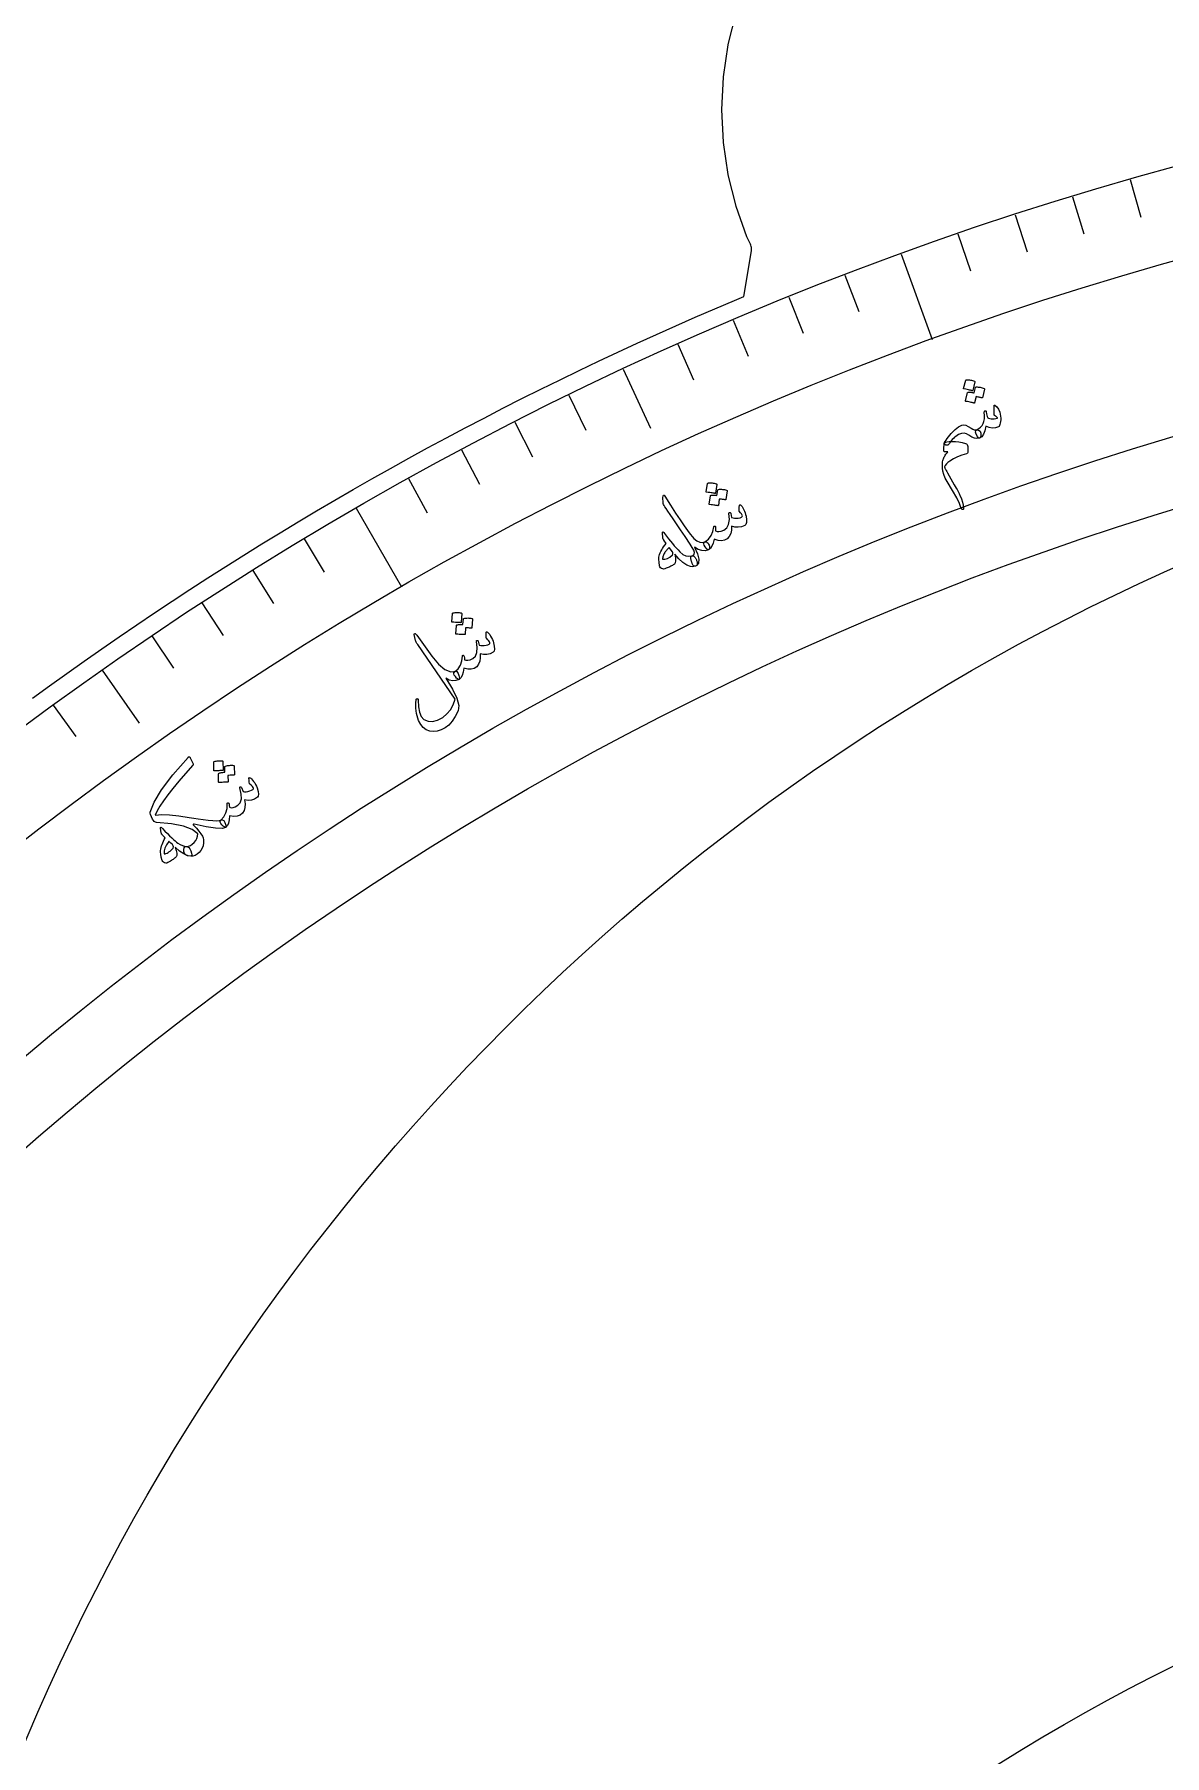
# Model space of a CAD drawing. Header units: millimetres. Extents: x -91 to 91, y -91 to 118.
# Drawn here: x -53.71 to -24.05, y 45.69 to 90.84 of the extents above; entities that cross this region are included whole.
import ezdxf

# ---------------------------------------------------------------- set-up
doc = ezdxf.new("R2010")
doc.units = ezdxf.units.MM
for name, color, linetype in [('CUT_OUTER', 1, 'Continuous'), ('ENGRAVE', 7, 'Continuous'), ('ENGRAVE_FINE', 8, 'Continuous'), ('TEXT', 5, 'Continuous')]:
    doc.layers.add(name, color=color, linetype=linetype)

msp = doc.modelspace()

# ---------------------------------------------------------------- linework, layer by layer
at = {"layer": 'CUT_OUTER'}
msp.add_lwpolyline([(-53.7591, 73.4231), (-53.3076, 73.7516), (-52.8541, 74.0773), (-52.3985, 74.4002), (-51.941, 74.7203), (-51.4816, 75.0376), (-51.0202, 75.3521), (-50.5569, 75.6637), (-50.0917, 75.9725), (-49.6246, 76.2784), (-49.1556, 76.5815), (-48.6848, 76.8817), (-48.2121, 77.179), (-47.7377, 77.4733), (-47.2614, 77.7648), (-46.7833, 78.0533), (-46.3035, 78.3389), (-45.822, 78.6215), (-45.3387, 78.9012), (-44.8537, 79.1779), (-44.3671, 79.4516), (-43.8787, 79.7224), (-43.3887, 79.9901), (-42.8971, 80.2548), (-42.4039, 80.5165), (-41.909, 80.7752), (-41.4126, 81.0308), (-40.9146, 81.2834), (-40.4151, 81.5329), (-39.9141, 81.7794), (-39.4115, 82.0227), (-38.9075, 82.263), (-38.402, 82.5002), (-37.8951, 82.7343), (-37.3867, 82.9652), (-36.877, 83.1931), (-36.3658, 83.4178), (-35.8533, 83.6394), (-35.3394, 83.8578), (-35.0937, 83.9604), (-34.8944, 85.1564), (-34.8909, 85.1865), (-34.8905, 85.2168), (-34.8932, 85.2471), (-34.8989, 85.2769), (-34.9076, 85.3059), (-34.9191, 85.334), (-35.0039, 85.5131), (-35.0095, 85.5267), (-35.2933, 86.32), (-35.2976, 86.3341), (-35.5024, 87.1514), (-35.5052, 87.1659), (-35.6289, 87.9993), (-35.6303, 88.014), (-35.6716, 88.8555), (-35.6716, 88.8702), (-35.6303, 89.7118), (-35.6289, 89.7264), (-35.5052, 90.5599), (-35.5024, 90.5743), (-35.2976, 91.3917)], dxfattribs=at)
at = {"layer": 'ENGRAVE'}
for points in [[(-30.9651, 85.0759), (-30.1503, 82.8372)], [(-38.2621, 82.0534), (-37.543, 80.5111)], [(-45.268, 78.4064), (-44.0768, 76.3432)], [(-51.9293, 74.1627), (-50.9532, 72.7687)]]:
    msp.add_lwpolyline(points, dxfattribs=at)
for centre, radius in [((0, 0), 90.5359), ((0, 0), 88.1535), ((0, 0), 83.7291), ((0, 0), 81.9), ((0, 23.4034), 58.4966), ((0, 0), 53.6109)]:
    msp.add_circle(centre, radius, dxfattribs=at)
at = {"layer": 'ENGRAVE_FINE'}
for points in [[(-24.9551, 87.0287), (-24.6736, 86.0472)], [(-26.4701, 86.5799), (-26.1716, 85.6035)], [(-27.9771, 86.1048), (-27.6616, 85.1337)], [(-29.4756, 85.6034), (-29.1432, 84.638)], [(-32.4452, 84.5225), (-32.0793, 83.5693)], [(-33.9153, 83.9434), (-33.5329, 82.9968)], [(-35.3752, 83.3387), (-34.9763, 82.3989)], [(-36.8243, 82.7087), (-36.409, 81.7759)], [(-39.6883, 81.3731), (-39.2407, 80.4554)], [(-41.1024, 80.6681), (-40.6389, 79.7583)], [(-42.504, 79.9385), (-42.0247, 79.0369)], [(-43.8927, 79.1845), (-43.3977, 78.2915)], [(-46.6294, 77.6044), (-46.1036, 76.7292)], [(-47.9767, 76.7788), (-47.4357, 75.9129)], [(-49.3094, 75.9298), (-48.7533, 75.0735)], [(-50.627, 75.0577), (-50.0561, 74.2112)], [(-53.2157, 73.2451), (-52.6155, 72.4191)]]:
    msp.add_lwpolyline(points, dxfattribs=at)
at = {"layer": 'TEXT'}
for points in [[(-29.2686, 81.7672), (-29.2666, 81.7713), (-29.263, 81.7746), (-29.2578, 81.7771), (-29.2509, 81.7789), (-29.2238, 81.7786), (-29.1972, 81.7772), (-29.1711, 81.7745), (-29.1453, 81.7707), (-29.1198, 81.7656), (-29.0944, 81.7591), (-29.069, 81.7513), (-29.0436, 81.7421), (-29.0367, 81.7379), (-29.0323, 81.7332), (-29.0304, 81.728), (-29.0311, 81.7222), (-29.0824, 81.4986), (-29.0855, 81.4938), (-29.0908, 81.4915), (-29.0984, 81.4919), (-29.1083, 81.4947), (-29.1168, 81.4971), (-29.1301, 81.5005), (-29.1482, 81.5048), (-29.1711, 81.5101), (-29.1991, 81.5163), (-29.2324, 81.5233), (-29.2712, 81.531), (-29.3154, 81.5395), (-29.3215, 81.5413), (-29.3253, 81.5441), (-29.3265, 81.5477), (-29.3254, 81.5521)], [(-29.0124, 81.5776), (-29.0104, 81.5816), (-29.0068, 81.5849), (-29.0016, 81.5875), (-28.9947, 81.5892), (-28.9678, 81.5889), (-28.9412, 81.5873), (-28.9151, 81.5846), (-28.8895, 81.5807), (-28.8641, 81.5755), (-28.8387, 81.5689), (-28.8134, 81.561), (-28.7881, 81.5518), (-28.7825, 81.5481), (-28.779, 81.5435), (-28.7775, 81.5378), (-28.778, 81.531), (-28.8295, 81.3076), (-28.8318, 81.3041), (-28.8365, 81.3025), (-28.8435, 81.3027), (-28.8529, 81.3047), (-28.8591, 81.3062), (-28.8688, 81.3085), (-28.8821, 81.3116), (-28.8988, 81.3154), (-28.919, 81.3199), (-28.9426, 81.3248), (-28.9696, 81.3303), (-29, 81.3361), (-29.0364, 81.1718), (-29.0395, 81.167), (-29.0448, 81.1647), (-29.0524, 81.1651), (-29.0622, 81.168), (-29.0707, 81.1703), (-29.084, 81.1737), (-29.102, 81.178), (-29.1248, 81.1834), (-29.1527, 81.1896), (-29.186, 81.1966), (-29.2247, 81.2043), (-29.2687, 81.2128), (-29.2738, 81.215), (-29.2767, 81.218), (-29.2776, 81.2218), (-29.2763, 81.2263), (-29.2201, 81.4412), (-29.2181, 81.4453), (-29.2145, 81.4486), (-29.2093, 81.4512), (-29.2024, 81.453), (-29.1834, 81.4528), (-29.1643, 81.4521), (-29.1452, 81.4509), (-29.1261, 81.4492), (-29.1071, 81.4468), (-29.0883, 81.4435), (-29.0697, 81.4392), (-29.0512, 81.4341)], [(-28.5254, 81.0911), (-28.5247, 81.1022), (-28.5214, 81.1087), (-28.5155, 81.1108), (-28.5071, 81.1084), (-28.4539, 81.0694), (-28.4112, 81.0085), (-28.3792, 80.9257), (-28.3576, 80.821), (-28.3534, 80.7741), (-28.3529, 80.7289), (-28.3559, 80.6855), (-28.3627, 80.6439), (-28.3725, 80.6058), (-28.3833, 80.5766), (-28.3952, 80.556), (-28.4082, 80.5442), (-28.4893, 80.5179), (-28.5728, 80.5116), (-28.6587, 80.5253), (-28.7471, 80.559), (-28.7705, 80.4406), (-28.8055, 80.3495), (-28.8522, 80.2856), (-28.9106, 80.2489), (-28.9208, 80.2488), (-28.9324, 80.2552), (-28.9453, 80.2683), (-28.9597, 80.288), (-28.9945, 80.3541), (-29.0108, 80.4055), (-29.0087, 80.4423), (-28.9882, 80.4644), (-28.929, 80.498), (-28.8799, 80.5364), (-28.841, 80.5796), (-28.8121, 80.6276), (-28.7924, 80.6845), (-28.781, 80.7542), (-28.7779, 80.8369), (-28.783, 80.9325), (-28.7822, 80.9445), (-28.7784, 80.9537), (-28.7716, 80.9604), (-28.7618, 80.9643), (-28.7508, 80.9651), (-28.7424, 80.9611), (-28.7368, 80.9525), (-28.734, 80.9391), (-28.7269, 80.8875), (-28.7193, 80.8464), (-28.711, 80.8161), (-28.7022, 80.7965), (-28.6897, 80.7842), (-28.6698, 80.7736), (-28.6423, 80.7646), (-28.6073, 80.7572), (-28.5669, 80.7535), (-28.5255, 80.7545), (-28.483, 80.7602), (-28.4395, 80.7706), (-28.4394, 80.7706), (-28.4389, 80.7708), (-28.4382, 80.7711), (-28.4371, 80.7714), (-28.4363, 80.7743), (-28.4377, 80.7787), (-28.4413, 80.7846), (-28.4472, 80.7922), (-28.4566, 80.8017), (-28.4708, 80.8135), (-28.49, 80.8277), (-28.514, 80.8442), (-28.5183, 80.8472), (-28.5214, 80.8517), (-28.5233, 80.8576), (-28.524, 80.8649)], [(-29.3743, 80.5898), (-29.3273, 80.5962), (-29.2703, 80.585), (-29.2031, 80.556), (-29.1259, 80.5094), (-29.0859, 80.4855), (-29.0508, 80.4696), (-29.0206, 80.4617), (-28.9954, 80.4618), (-28.9347, 80.4603), (-28.8949, 80.4317), (-28.876, 80.3759), (-28.8781, 80.2931), (-28.882, 80.2774), (-28.89, 80.2644), (-28.9019, 80.2541), (-28.9177, 80.2463), (-28.9791, 80.235), (-29.0441, 80.244), (-29.1128, 80.2732), (-29.1852, 80.3228), (-29.2485, 80.3619), (-29.3152, 80.3777), (-29.3853, 80.3702), (-29.4587, 80.3394), (-29.495, 80.318), (-29.5297, 80.2944), (-29.5627, 80.2687), (-29.5942, 80.2408), (-29.6236, 80.2109), (-29.6508, 80.1792), (-29.6758, 80.1455), (-29.6986, 80.1099), (-29.7202, 80.0819), (-29.7427, 80.065), (-29.766, 80.0595), (-29.7901, 80.0651), (-29.8124, 80.0773), (-29.8271, 80.09), (-29.8342, 80.1032), (-29.8337, 80.1168), (-29.8259, 80.1356), (-29.8106, 80.162), (-29.7875, 80.196), (-29.7567, 80.2377), (-29.6497, 80.3699), (-29.5502, 80.4726), (-29.4583, 80.5459), (-29.3743, 80.5898)], [(-29.8426, 79.9233), (-29.8425, 80.0007), (-29.8396, 80.0602), (-29.8341, 80.1017), (-29.8259, 80.1251), (-29.8051, 80.1396), (-29.7656, 80.1502), (-29.7073, 80.1569), (-29.6304, 80.1596), (-29.5404, 80.1569), (-29.4509, 80.1471), (-29.3619, 80.1303), (-29.2735, 80.1064), (-29.2497, 80.0958), (-29.2326, 80.0793), (-29.2221, 80.0571), (-29.2183, 80.029), (-29.2168, 80.0001), (-29.2158, 79.9744), (-29.2153, 79.9519), (-29.2153, 79.9325), (-29.2156, 79.9167), (-29.2159, 79.9046), (-29.2162, 79.8962), (-29.2165, 79.8915), (-29.2196, 79.8692), (-29.2256, 79.8522), (-29.2346, 79.8406), (-29.2466, 79.8344), (-29.3739, 79.8003), (-29.4899, 79.7577), (-29.5947, 79.7065), (-29.6882, 79.6468), (-29.7369, 79.6089), (-29.7762, 79.5705), (-29.8061, 79.5314), (-29.8267, 79.4917), (-29.8254, 79.4859), (-29.8216, 79.4763), (-29.8155, 79.4631), (-29.8069, 79.4461), (-29.796, 79.4255), (-29.7827, 79.4012), (-29.767, 79.3732), (-29.7489, 79.3415), (-29.5704, 79.0224), (-29.5449, 78.9781), (-29.5213, 78.9366), (-29.4995, 78.8979), (-29.4797, 78.8621), (-29.462, 78.8292), (-29.4466, 78.7994), (-29.4335, 78.7726), (-29.4228, 78.7489), (-29.3838, 78.6556), (-29.3547, 78.5685), (-29.3356, 78.4875), (-29.3263, 78.4127), (-29.3281, 78.3979), (-29.3325, 78.3866), (-29.3395, 78.3787), (-29.3491, 78.3743), (-29.3637, 78.3744), (-29.3765, 78.3837), (-29.3874, 78.4022), (-29.3965, 78.4299), (-29.4352, 78.5314), (-29.5081, 78.6782), (-29.6155, 78.8701), (-29.7574, 79.1072), (-29.8076, 79.2019), (-29.845, 79.2918), (-29.8695, 79.3771), (-29.8812, 79.4577), (-29.8829, 79.4953), (-29.8833, 79.5313), (-29.8824, 79.5655), (-29.8801, 79.5981), (-29.8765, 79.6288), (-29.8714, 79.6574), (-29.8648, 79.6841), (-29.8569, 79.7087), (-29.8463, 79.7325), (-29.8344, 79.7559), (-29.8211, 79.7787), (-29.8064, 79.801), (-29.7906, 79.8228), (-29.7737, 79.8444), (-29.7559, 79.8656), (-29.7371, 79.8866), (-29.7391, 79.8872), (-29.7416, 79.8876), (-29.7447, 79.8878), (-29.7484, 79.8878), (-29.7527, 79.8876), (-29.7576, 79.8871), (-29.7631, 79.8864), (-29.7691, 79.8855), (-29.7748, 79.886), (-29.7806, 79.8863), (-29.7864, 79.8864), (-29.7924, 79.8863), (-29.7985, 79.8862), (-29.8048, 79.8861), (-29.8113, 79.8862), (-29.818, 79.8863), (-29.8289, 79.8892), (-29.8366, 79.8963), (-29.8412, 79.9077), (-29.8426, 79.9233)], [(-36.0418, 79.0579), (-36.0402, 79.0621), (-36.0368, 79.0657), (-36.0318, 79.0687), (-36.0251, 79.0711), (-35.9981, 79.073), (-35.9715, 79.0738), (-35.9452, 79.0734), (-35.9192, 79.0717), (-35.8934, 79.0688), (-35.8675, 79.0644), (-35.8415, 79.0588), (-35.8154, 79.0517), (-35.8081, 79.0482), (-35.8034, 79.0439), (-35.8011, 79.0388), (-35.8012, 79.033), (-35.8337, 78.8058), (-35.8364, 78.8008), (-35.8415, 78.7981), (-35.8491, 78.7978), (-35.8592, 78.7998), (-35.8679, 78.8015), (-35.8814, 78.8037), (-35.8998, 78.8065), (-35.9231, 78.8099), (-35.9515, 78.8137), (-35.9853, 78.8179), (-36.0246, 78.8223), (-36.0694, 78.827), (-36.0757, 78.8283), (-36.0796, 78.8307), (-36.0812, 78.8342), (-36.0804, 78.8388)], [(-36.4757, 77.0462), (-36.4831, 77.0916), (-36.4826, 77.126), (-36.4741, 77.1494), (-36.4575, 77.1618), (-36.4316, 77.1717), (-36.412, 77.1826), (-36.3988, 77.1942), (-36.3919, 77.2068), (-36.3908, 77.2511), (-36.4082, 77.3096), (-36.4441, 77.3822), (-36.4986, 77.4688), (-36.6337, 77.6679), (-36.7539, 77.8451), (-36.8592, 78.0005), (-36.9495, 78.1341), (-37.025, 78.2458), (-37.0858, 78.3357), (-37.1317, 78.4037), (-37.1629, 78.4498), (-37.182, 78.481), (-37.1962, 78.508), (-37.2055, 78.5305), (-37.2098, 78.5487), (-37.2151, 78.6926), (-37.2082, 78.7294), (-37.1983, 78.7477), (-37.1852, 78.7473), (-37.1691, 78.7284), (-37.0172, 78.4915), (-36.8813, 78.2827), (-36.7614, 78.1021), (-36.6573, 77.9497), (-36.5694, 77.8252), (-36.4977, 77.7284), (-36.4422, 77.6593), (-36.4029, 77.6179), (-36.3224, 77.5572), (-36.2478, 77.5219), (-36.1792, 77.5118), (-36.1164, 77.527), (-36.0965, 77.5316), (-36.0758, 77.527), (-36.0544, 77.5133), (-36.0322, 77.4904), (-36.0158, 77.4674), (-36.0037, 77.4426), (-35.9961, 77.4162), (-35.993, 77.388), (-35.9944, 77.3628), (-35.9993, 77.3429), (-36.0077, 77.3285), (-36.0197, 77.3194), (-36.1061, 77.2942), (-36.1954, 77.2977), (-36.2878, 77.3299), (-36.3833, 77.3909), (-36.3076, 77.2152), (-36.2735, 77.0755), (-36.281, 76.9718), (-36.3301, 76.9039), (-36.3463, 76.8938), (-36.3615, 76.8877), (-36.3758, 76.8855), (-36.3892, 76.8872), (-36.4043, 76.8936), (-36.418, 76.9053), (-36.4303, 76.9221), (-36.4413, 76.9442), (-36.4461, 76.9573), (-36.4509, 76.9703), (-36.4556, 76.9831), (-36.4602, 76.9958), (-36.4646, 77.0084), (-36.4686, 77.021), (-36.4723, 77.0336), (-36.4757, 77.0462)], [(-35.7705, 78.8904), (-35.7689, 78.8947), (-35.7656, 78.8983), (-35.7606, 78.9012), (-35.7539, 78.9036), (-35.727, 78.9054), (-35.7004, 78.9061), (-35.6742, 78.9056), (-35.6483, 78.9039), (-35.6225, 78.9008), (-35.5967, 78.8964), (-35.5707, 78.8907), (-35.5447, 78.8836), (-35.5389, 78.8804), (-35.535, 78.8761), (-35.533, 78.8705), (-35.533, 78.8637), (-35.5656, 78.6368), (-35.5676, 78.6331), (-35.5721, 78.6311), (-35.5791, 78.6307), (-35.5886, 78.632), (-35.595, 78.6329), (-35.6049, 78.6344), (-35.6183, 78.6363), (-35.6353, 78.6388), (-35.6558, 78.6415), (-35.6797, 78.6445), (-35.7071, 78.6476), (-35.7379, 78.6509), (-35.7605, 78.484), (-35.7631, 78.479), (-35.7682, 78.4763), (-35.7758, 78.476), (-35.7859, 78.4781), (-35.7945, 78.4797), (-35.808, 78.4819), (-35.8264, 78.4848), (-35.8496, 78.4882), (-35.8779, 78.492), (-35.9117, 78.4962), (-35.9509, 78.5006), (-35.9955, 78.5054), (-36.0007, 78.5072), (-36.0039, 78.5099), (-36.0051, 78.5136), (-36.0042, 78.5182), (-35.9661, 78.7371), (-35.9645, 78.7413), (-35.9612, 78.7449), (-35.9562, 78.7479), (-35.9495, 78.7503), (-35.9305, 78.7517), (-35.9114, 78.7526), (-35.8923, 78.753), (-35.8731, 78.7529), (-35.854, 78.7521), (-35.8349, 78.7504), (-35.816, 78.7477), (-35.7972, 78.7442)], [(-35.2024, 78.4905), (-35.1989, 78.4963), (-35.1924, 78.4978), (-35.183, 78.4951), (-35.1706, 78.4881), (-35.1543, 78.4741), (-35.1368, 78.4516), (-35.1179, 78.4207), (-35.0976, 78.3813), (-35.0763, 78.3358), (-35.0588, 78.29), (-35.0449, 78.2439), (-35.0348, 78.1975), (-35.0236, 78.1035), (-35.0257, 78.0314), (-35.0411, 77.9813), (-35.0698, 77.953), (-35.1533, 77.9212), (-35.2382, 77.9085), (-35.3246, 77.9149), (-35.4124, 77.9406), (-35.4168, 77.8353), (-35.4378, 77.7452), (-35.4753, 77.6702), (-35.5294, 77.6103), (-35.5971, 77.5716), (-35.6768, 77.5566), (-35.7686, 77.5655), (-35.8725, 77.5981), (-35.8967, 77.4949), (-35.9296, 77.4139), (-35.9714, 77.355), (-36.022, 77.3183), (-36.0361, 77.3195), (-36.0556, 77.3335), (-36.0805, 77.3606), (-36.1106, 77.4005), (-36.1345, 77.4428), (-36.1439, 77.4777), (-36.1386, 77.5055), (-36.1187, 77.5259), (-36.0238, 77.5994), (-35.9525, 77.6894), (-35.9049, 77.7961), (-35.8808, 77.9194), (-35.8796, 77.9261), (-35.8773, 77.9316), (-35.8741, 77.9357), (-35.87, 77.9384), (-35.8642, 77.9404), (-35.8585, 77.9409), (-35.8528, 77.94), (-35.8472, 77.9377), (-35.8393, 77.9263), (-35.8347, 77.9028), (-35.8333, 77.8674), (-35.8351, 77.82), (-35.7959, 77.8022), (-35.7462, 77.7986), (-35.6859, 77.8093), (-35.6151, 77.8342), (-35.5385, 77.8907), (-35.4908, 77.9825), (-35.4719, 78.1097), (-35.4819, 78.2724), (-35.4825, 78.2807), (-35.4816, 78.2872), (-35.4792, 78.2919), (-35.4753, 78.2949), (-35.4685, 78.2973), (-35.4621, 78.2981), (-35.456, 78.2974), (-35.4502, 78.2951), (-35.4447, 78.2906), (-35.4403, 78.2856), (-35.4371, 78.2801), (-35.4351, 78.274), (-35.4142, 78.1662), (-35.3762, 78.1544), (-35.334, 78.148), (-35.2876, 78.1469), (-35.2371, 78.1513), (-35.1901, 78.1604), (-35.1568, 78.1727), (-35.1371, 78.1884), (-35.1312, 78.2073), (-35.1365, 78.2296), (-35.1518, 78.258), (-35.1772, 78.2923), (-35.2126, 78.3325), (-35.216, 78.3468), (-35.2155, 78.3779), (-35.211, 78.4258), (-35.2024, 78.4905)], [(-36.7699, 77.2643), (-36.691, 77.1995), (-36.6126, 77.1608), (-36.5348, 77.1483), (-36.4575, 77.1618), (-36.4359, 77.1646), (-36.4145, 77.1582), (-36.3933, 77.1425), (-36.3723, 77.1176), (-36.3632, 77.1034), (-36.3545, 77.0887), (-36.3462, 77.0734), (-36.3384, 77.0576), (-36.3314, 77.0412), (-36.3255, 77.0243), (-36.3207, 77.0068), (-36.3171, 76.9888), (-36.3132, 76.9583), (-36.3137, 76.9342), (-36.3185, 76.9164), (-36.3278, 76.905), (-36.3659, 76.887), (-36.4058, 76.8765), (-36.4476, 76.8737), (-36.4912, 76.8783), (-36.5885, 76.9147), (-36.6901, 76.9817), (-36.796, 77.0794), (-36.9061, 77.2078), (-36.8867, 77.1099), (-36.8817, 77.0333), (-36.8911, 76.978), (-36.9148, 76.9441), (-36.9309, 76.9324), (-36.9483, 76.9209), (-36.9669, 76.9095), (-36.9868, 76.8982), (-37.0082, 76.8868), (-37.0311, 76.8755), (-37.0555, 76.864), (-37.0815, 76.8525), (-37.1301, 76.833), (-37.1686, 76.8204), (-37.1972, 76.8147), (-37.2157, 76.8159), (-37.2513, 76.8287), (-37.2778, 76.8467), (-37.2951, 76.8697), (-37.3033, 76.8979), (-37.3138, 76.9933), (-37.319, 77.0685), (-37.319, 77.1236), (-37.3139, 77.1586), (-37.3022, 77.1964), (-37.2873, 77.2351), (-37.2692, 77.2745), (-37.248, 77.3148), (-37.2236, 77.3558), (-37.196, 77.3977), (-37.1653, 77.4403), (-37.1313, 77.4838), (-37.1891, 77.569), (-37.1955, 77.5795), (-37.2013, 77.5892), (-37.2066, 77.5982), (-37.2113, 77.6063), (-37.2151, 77.6138), (-37.2179, 77.6208), (-37.2195, 77.6273), (-37.2199, 77.6332), (-37.2255, 77.7632), (-37.223, 77.782), (-37.213, 77.7861), (-37.1957, 77.7753), (-37.1709, 77.7498), (-37.1198, 77.6772), (-37.0689, 77.6082), (-37.018, 77.5425), (-36.9673, 77.4804), (-36.9169, 77.4216), (-36.8672, 77.366), (-36.8182, 77.3135), (-36.7699, 77.2643)], [(-37.0512, 77.3754), (-37.0652, 77.3627), (-37.0795, 77.3491), (-37.0941, 77.3347), (-37.109, 77.3195), (-37.1239, 77.303), (-37.1383, 77.2849), (-37.1523, 77.2653), (-37.1659, 77.2441), (-37.1791, 77.2231), (-37.1907, 77.2018), (-37.2008, 77.1802), (-37.2093, 77.1583), (-37.216, 77.1361), (-37.221, 77.1138), (-37.224, 77.0913), (-37.2252, 77.0686), (-37.1617, 77.0701), (-37.0968, 77.0902), (-37.0307, 77.1289), (-36.9633, 77.1861), (-36.9553, 77.2003), (-36.9534, 77.2184), (-36.9575, 77.2402), (-36.9677, 77.2658)], [(-42.7355, 75.6494), (-42.7343, 75.6538), (-42.7313, 75.6576), (-42.7265, 75.6611), (-42.72, 75.664), (-42.6933, 75.6683), (-42.6668, 75.6714), (-42.6406, 75.6732), (-42.6146, 75.6738), (-42.5886, 75.6731), (-42.5624, 75.671), (-42.536, 75.6676), (-42.5094, 75.6628), (-42.5019, 75.66), (-42.4968, 75.6561), (-42.494, 75.6512), (-42.4937, 75.6454), (-42.5064, 75.4163), (-42.5086, 75.411), (-42.5135, 75.4079), (-42.5211, 75.4069), (-42.5313, 75.4081), (-42.5401, 75.409), (-42.5538, 75.41), (-42.5724, 75.4113), (-42.5958, 75.4126), (-42.6245, 75.414), (-42.6585, 75.4152), (-42.6981, 75.4162), (-42.7431, 75.417), (-42.7494, 75.4178), (-42.7536, 75.4199), (-42.7554, 75.4232), (-42.7551, 75.4278)], [(-42.4508, 75.506), (-42.4496, 75.5104), (-42.4466, 75.5142), (-42.4418, 75.5176), (-42.4354, 75.5205), (-42.4087, 75.5247), (-42.3823, 75.5277), (-42.3561, 75.5295), (-42.3302, 75.53), (-42.3042, 75.5292), (-42.2781, 75.527), (-42.2518, 75.5235), (-42.2252, 75.5187), (-42.2192, 75.5161), (-42.2149, 75.5121), (-42.2125, 75.5067), (-42.2118, 75.5), (-42.2247, 75.2711), (-42.2264, 75.2672), (-42.2307, 75.2648), (-42.2377, 75.2638), (-42.2473, 75.2642), (-42.2537, 75.2646), (-42.2636, 75.2653), (-42.2772, 75.266), (-42.2944, 75.267), (-42.315, 75.2679), (-42.3391, 75.2688), (-42.3667, 75.2696), (-42.3976, 75.2702), (-42.4057, 75.102), (-42.4079, 75.0968), (-42.4127, 75.0937), (-42.4203, 75.0927), (-42.4305, 75.0939), (-42.4393, 75.0948), (-42.4529, 75.0958), (-42.4714, 75.097), (-42.4948, 75.0984), (-42.5234, 75.0998), (-42.5574, 75.101), (-42.5968, 75.1021), (-42.6417, 75.103), (-42.647, 75.1043), (-42.6504, 75.1067), (-42.6519, 75.1103), (-42.6514, 75.115), (-42.6324, 75.3364), (-42.6312, 75.3407), (-42.6282, 75.3446), (-42.6235, 75.348), (-42.617, 75.3509), (-42.5982, 75.354), (-42.5793, 75.3566), (-42.5603, 75.3586), (-42.5411, 75.3602), (-42.522, 75.361), (-42.5029, 75.361), (-42.4838, 75.3599), (-42.4647, 75.358)], [(-43.2776, 74.5294), (-43.101, 74.3156), (-42.9347, 74.1781), (-42.7787, 74.1168), (-42.633, 74.1318), (-42.6192, 74.125), (-42.6041, 74.1044), (-42.5875, 74.0699), (-42.5696, 74.0215), (-42.557, 73.9825), (-42.5518, 73.9524), (-42.5539, 73.9314), (-42.5634, 73.9193), (-42.6446, 73.8872), (-42.7302, 73.8818), (-42.8205, 73.9031), (-42.9154, 73.951), (-42.7345, 73.6661), (-42.6199, 73.4281), (-42.5713, 73.237), (-42.5886, 73.0929), (-42.6622, 72.9441), (-42.7431, 72.8205), (-42.8314, 72.7223), (-42.9272, 72.6494), (-43.0332, 72.5942), (-43.1364, 72.5616), (-43.2367, 72.5517), (-43.3343, 72.5644), (-43.4246, 72.5997), (-43.5033, 72.6576), (-43.5703, 72.738), (-43.6256, 72.841), (-43.6481, 72.9002), (-43.6667, 72.9617), (-43.6813, 73.0256), (-43.692, 73.0919), (-43.6985, 73.1606), (-43.7008, 73.2319), (-43.6989, 73.3056), (-43.6926, 73.3819), (-43.6903, 73.3911), (-43.6865, 73.3989), (-43.6812, 73.4054), (-43.6743, 73.4106), (-43.6677, 73.4134), (-43.6609, 73.4141), (-43.654, 73.4127), (-43.6469, 73.4092), (-43.6407, 73.4034), (-43.6365, 73.3954), (-43.6342, 73.385), (-43.6339, 73.3725), (-43.6313, 73.1983), (-43.6055, 73.0568), (-43.5569, 72.9479), (-43.4854, 72.8714), (-43.379, 72.8198), (-43.2615, 72.8114), (-43.1329, 72.8461), (-42.993, 72.9238), (-42.8826, 73.0153), (-42.7918, 73.1246), (-42.7207, 73.2516), (-42.6692, 73.3964), (-43.6457, 74.8305), (-43.6689, 74.8649), (-43.6869, 74.8949), (-43.6998, 74.9205), (-43.7076, 74.9417), (-43.7422, 75.0983), (-43.7326, 75.119), (-43.7177, 75.1229), (-43.6975, 75.11), (-43.672, 75.0803)], [(-41.8503, 75.1567), (-41.8473, 75.1627), (-41.8409, 75.1648), (-41.8313, 75.1629), (-41.8183, 75.157), (-41.801, 75.1445), (-41.7815, 75.1236), (-41.76, 75.0944), (-41.7364, 75.0569), (-41.7113, 75.0134), (-41.6898, 74.9693), (-41.6721, 74.9246), (-41.658, 74.8792), (-41.6387, 74.7866), (-41.6346, 74.7146), (-41.6456, 74.6633), (-41.6717, 74.6327), (-41.7522, 74.5937), (-41.8357, 74.5737), (-41.9223, 74.5727), (-42.0119, 74.5907), (-42.0073, 74.4854), (-42.0204, 74.3938), (-42.0513, 74.3159), (-42.1, 74.2515), (-42.1641, 74.2071), (-42.2423, 74.1853), (-42.3345, 74.1862), (-42.4408, 74.2097), (-42.456, 74.1048), (-42.4818, 74.0213), (-42.5183, 73.959), (-42.5656, 73.9181), (-42.5797, 73.918), (-42.6004, 73.9303), (-42.6274, 73.9551), (-42.661, 73.9923), (-42.6884, 74.0323), (-42.7007, 74.0664), (-42.6979, 74.0944), (-42.6799, 74.1166), (-42.5916, 74.1979), (-42.5284, 74.2938), (-42.4901, 74.4042), (-42.4768, 74.5291), (-42.4761, 74.5359), (-42.4744, 74.5415), (-42.4715, 74.5459), (-42.4677, 74.549), (-42.4621, 74.5514), (-42.4564, 74.5525), (-42.4507, 74.5521), (-42.4449, 74.5502), (-42.4361, 74.5395), (-42.4294, 74.5166), (-42.425, 74.4814), (-42.4226, 74.434), (-42.3821, 74.4196), (-42.3322, 74.4204), (-42.2731, 74.4362), (-42.2047, 74.4671), (-42.1333, 74.5301), (-42.0937, 74.6257), (-42.0859, 74.7541), (-42.1099, 74.9152), (-42.1112, 74.9234), (-42.1109, 74.93), (-42.1089, 74.9349), (-42.1053, 74.9382), (-42.0987, 74.9412), (-42.0923, 74.9426), (-42.0862, 74.9424), (-42.0803, 74.9406), (-42.0744, 74.9366), (-42.0696, 74.932), (-42.0659, 74.9268), (-42.0633, 74.9209), (-42.0332, 74.8152), (-41.9943, 74.8068), (-41.9518, 74.8041), (-41.9055, 74.807), (-41.8555, 74.8157), (-41.8095, 74.8288), (-41.7774, 74.844), (-41.7591, 74.8613), (-41.7548, 74.8807), (-41.7621, 74.9025), (-41.7798, 74.9294), (-41.808, 74.9614), (-41.8467, 74.9984), (-41.8514, 75.0124), (-41.8536, 75.0434), (-41.8532, 75.0915), (-41.8503, 75.1567)], [(-49.6686, 71.8811), (-49.6624, 71.8848), (-49.6563, 71.8873), (-49.6506, 71.8883), (-49.6451, 71.8881), (-49.6372, 71.886), (-49.6298, 71.8808), (-49.6231, 71.8725), (-49.617, 71.8611), (-49.5406, 71.7004), (-49.538, 71.6923), (-49.5382, 71.6843), (-49.5411, 71.6763), (-49.5468, 71.6683), (-49.7427, 71.4497), (-49.9177, 71.2466), (-50.0719, 71.0591), (-50.2055, 70.8874), (-50.3184, 70.7318), (-50.4108, 70.5923), (-50.4827, 70.4691), (-50.5343, 70.3622), (-50.3656, 70.3749), (-50.1605, 70.3692), (-49.9191, 70.3447), (-49.6416, 70.3012), (-49.5265, 70.2825), (-49.4052, 70.2646), (-49.2776, 70.2475), (-49.1438, 70.2311), (-49.0207, 70.2187), (-48.9254, 70.2136), (-48.8578, 70.216), (-48.8179, 70.2257), (-48.7758, 70.2341), (-48.7394, 70.2151), (-48.7089, 70.1689), (-48.6841, 70.0955), (-48.68, 70.074), (-48.6791, 70.0572), (-48.6815, 70.0451), (-48.6871, 70.0377), (-48.7833, 70.0122), (-48.9536, 70.0179), (-49.1981, 70.0543), (-49.5174, 70.1209), (-49.5325, 70.1194), (-49.5411, 70.1159), (-49.5432, 70.1103), (-49.5388, 70.1027), (-49.4562, 70.015), (-49.3885, 69.9362), (-49.3357, 69.8664), (-49.2978, 69.8055), (-49.2821, 69.76), (-49.2721, 69.7154), (-49.2679, 69.6718), (-49.2694, 69.6293), (-49.2819, 69.5559), (-49.3046, 69.4897), (-49.3373, 69.4308), (-49.3802, 69.379), (-49.4352, 69.3308), (-49.4911, 69.2984), (-49.5477, 69.2818), (-49.6052, 69.2809), (-49.6758, 69.2951), (-49.7288, 69.3199), (-49.7642, 69.3554), (-49.782, 69.4016), (-49.7872, 69.46), (-49.7792, 69.5022), (-49.7579, 69.528), (-49.7234, 69.5375), (-49.6671, 69.5454), (-49.6137, 69.565), (-49.5631, 69.5961), (-49.5154, 69.6389), (-49.4744, 69.6899), (-49.4442, 69.7456), (-49.4247, 69.8062), (-49.416, 69.8716), (-49.5629, 69.983), (-49.7924, 70.0704), (-50.1049, 70.1331), (-50.5006, 70.1701), (-50.533, 70.1764), (-50.5611, 70.1916), (-50.585, 70.2158), (-50.6047, 70.2488), (-50.6371, 70.318), (-50.6591, 70.3728), (-50.6707, 70.4131), (-50.6718, 70.4389), (-50.5674, 70.6995), (-50.3671, 71.0263), (-50.0697, 71.4184), (-49.6736, 71.8746), (-49.6726, 71.8753), (-49.6719, 71.8761), (-49.6714, 71.877), (-49.6711, 71.8778), (-49.6708, 71.8787), (-49.6703, 71.8795), (-49.6696, 71.8803), (-49.6686, 71.8811)], [(-49.0013, 71.7498), (-49.0004, 71.7542), (-48.9978, 71.7583), (-48.9933, 71.7621), (-48.9871, 71.7656), (-48.9609, 71.7722), (-48.9347, 71.7775), (-48.9087, 71.7815), (-48.8829, 71.7843), (-48.8569, 71.7858), (-48.8307, 71.786), (-48.8041, 71.7848), (-48.7772, 71.7823), (-48.7694, 71.7801), (-48.764, 71.7767), (-48.7609, 71.7721), (-48.76, 71.7663), (-48.7533, 71.5369), (-48.755, 71.5315), (-48.7596, 71.528), (-48.7671, 71.5264), (-48.7774, 71.5267), (-48.7862, 71.5268), (-48.7999, 71.5267), (-48.8185, 71.5263), (-48.842, 71.5257), (-48.8707, 71.5246), (-48.9047, 71.5229), (-48.9442, 71.5206), (-48.9891, 71.5176), (-48.9955, 71.5178), (-48.9998, 71.5195), (-49.002, 71.5227), (-49.002, 71.5273)], [(-48.7055, 71.6311), (-48.7046, 71.6355), (-48.7019, 71.6396), (-48.6975, 71.6434), (-48.6913, 71.6468), (-48.6651, 71.6533), (-48.639, 71.6585), (-48.6131, 71.6625), (-48.5873, 71.6652), (-48.5614, 71.6666), (-48.5352, 71.6667), (-48.5086, 71.6654), (-48.4818, 71.6628), (-48.4755, 71.6607), (-48.4709, 71.6571), (-48.468, 71.652), (-48.4668, 71.6453), (-48.4602, 71.4161), (-48.4616, 71.4121), (-48.4657, 71.4094), (-48.4725, 71.4078), (-48.4821, 71.4074), (-48.4885, 71.4073), (-48.4985, 71.407), (-48.5121, 71.4067), (-48.5293, 71.4061), (-48.55, 71.4054), (-48.574, 71.4042), (-48.6015, 71.4026), (-48.6324, 71.4006), (-48.6262, 71.2323), (-48.6279, 71.2269), (-48.6325, 71.2234), (-48.6399, 71.2218), (-48.6502, 71.2221), (-48.659, 71.2223), (-48.6727, 71.2222), (-48.6913, 71.2218), (-48.7147, 71.2212), (-48.7433, 71.2202), (-48.7772, 71.2185), (-48.8166, 71.2162), (-48.8614, 71.2133), (-48.8669, 71.2141), (-48.8705, 71.2163), (-48.8722, 71.2197), (-48.8722, 71.2244), (-48.872, 71.4466), (-48.8712, 71.4511), (-48.8685, 71.4552), (-48.8641, 71.459), (-48.8579, 71.4624), (-48.8394, 71.4671), (-48.8208, 71.4712), (-48.802, 71.4749), (-48.7831, 71.4781), (-48.7641, 71.4806), (-48.745, 71.4821), (-48.7259, 71.4827), (-48.7068, 71.4824)], [(-48.0775, 71.3339), (-48.075, 71.3402), (-48.0688, 71.3428), (-48.0591, 71.3417), (-48.0456, 71.337), (-48.0273, 71.3259), (-48.0061, 71.3068), (-47.9822, 71.2796), (-47.9555, 71.2442), (-47.9268, 71.203), (-47.9017, 71.1608), (-47.8802, 71.1178), (-47.8623, 71.0738), (-47.8353, 70.9831), (-47.825, 70.9117), (-47.8316, 70.8597), (-47.8551, 70.827), (-47.9319, 70.7813), (-48.0134, 70.7543), (-48.0996, 70.746), (-48.1905, 70.7563), (-48.1769, 70.6518), (-48.1822, 70.5594), (-48.2064, 70.4791), (-48.2494, 70.4109), (-48.3096, 70.3611), (-48.3856, 70.3328), (-48.4775, 70.3259), (-48.5855, 70.3403), (-48.5917, 70.2345), (-48.6103, 70.149), (-48.6414, 70.0839), (-48.685, 70.0391), (-48.6992, 70.0378), (-48.7208, 70.0484), (-48.7498, 70.0708), (-48.7864, 70.105), (-48.8171, 70.1425), (-48.8323, 70.1754), (-48.8318, 70.2036), (-48.8158, 70.2272), (-48.7347, 70.3158), (-48.6799, 70.4166), (-48.6511, 70.5298), (-48.6485, 70.6555), (-48.6484, 70.6623), (-48.6471, 70.668), (-48.6446, 70.6726), (-48.641, 70.6761), (-48.6357, 70.679), (-48.6301, 70.6805), (-48.6244, 70.6805), (-48.6185, 70.6792), (-48.6088, 70.6693), (-48.6002, 70.647), (-48.5927, 70.6124), (-48.5864, 70.5653), (-48.5448, 70.5544), (-48.4952, 70.5594), (-48.4376, 70.5802), (-48.3721, 70.6168), (-48.3062, 70.6856), (-48.2749, 70.7842), (-48.278, 70.9128), (-48.3156, 71.0713), (-48.3176, 71.0794), (-48.3178, 71.086), (-48.3163, 71.0911), (-48.313, 71.0947), (-48.3067, 71.0982), (-48.3005, 71.1001), (-48.2943, 71.1004), (-48.2883, 71.0991), (-48.282, 71.0957), (-48.2769, 71.0915), (-48.2728, 71.0866), (-48.2697, 71.081), (-48.2308, 70.9782), (-48.1913, 70.9731), (-48.1486, 70.974), (-48.1028, 70.9809), (-48.0537, 70.9937), (-48.009, 71.0107), (-47.9783, 71.0286), (-47.9616, 71.0474), (-47.9589, 71.067), (-47.968, 71.0881), (-47.9879, 71.1134), (-48.0188, 71.1429), (-48.0605, 71.1765), (-48.0663, 71.1901), (-48.0711, 71.2208), (-48.0749, 71.2687), (-48.0775, 71.3339)], [(-49.7198, 69.5369), (-49.6867, 69.5295), (-49.6563, 69.508), (-49.6287, 69.4723), (-49.6039, 69.4226), (-49.583, 69.3619), (-49.5759, 69.3183), (-49.5826, 69.2918), (-49.6031, 69.2824), (-49.6892, 69.2953), (-49.7866, 69.3395), (-49.8953, 69.4152), (-50.0155, 69.5222), (-49.9841, 69.431), (-49.9687, 69.3583), (-49.9691, 69.3039), (-49.9854, 69.2677), (-49.9984, 69.2542), (-50.0132, 69.2407), (-50.0296, 69.227), (-50.0477, 69.2133), (-50.0673, 69.1994), (-50.0879, 69.185), (-50.1096, 69.1703), (-50.1324, 69.1552), (-50.1741, 69.1306), (-50.2085, 69.1133), (-50.2356, 69.1032), (-50.2555, 69.1004), (-50.2916, 69.1085), (-50.3198, 69.122), (-50.3402, 69.1408), (-50.3527, 69.165), (-50.3763, 69.2584), (-50.3918, 69.3332), (-50.3993, 69.3895), (-50.3988, 69.4273), (-50.3912, 69.4681), (-50.3814, 69.509), (-50.3694, 69.5499), (-50.3553, 69.5908), (-50.3388, 69.632), (-50.3197, 69.6738), (-50.2982, 69.7163), (-50.2741, 69.7593), (-50.3425, 69.8324), (-50.3565, 69.8475), (-50.3672, 69.8624), (-50.3746, 69.8769), (-50.3785, 69.8911), (-50.4019, 70.0154), (-50.401, 70.0335), (-50.392, 70.039), (-50.3748, 70.032), (-50.3493, 70.0125), (-50.28, 69.9419), (-50.2161, 69.8775), (-50.1573, 69.8193), (-50.1039, 69.7673), (-50.0556, 69.7218), (-50.0122, 69.6832), (-49.9737, 69.6514), (-49.9401, 69.6264), (-49.8797, 69.5885), (-49.8229, 69.5609), (-49.7696, 69.5437), (-49.7198, 69.5369)], [(-50.1755, 69.6704), (-50.2379, 69.5803), (-50.2798, 69.4962), (-50.3012, 69.4182), (-50.3023, 69.3463), (-50.2793, 69.3473), (-50.2534, 69.3535), (-50.2246, 69.3649), (-50.1929, 69.3816), (-50.1759, 69.3928), (-50.1592, 69.4048), (-50.1428, 69.4175), (-50.1267, 69.431), (-50.1112, 69.4454), (-50.0964, 69.4611), (-50.0823, 69.4781), (-50.0688, 69.4963), (-50.0582, 69.5239), (-50.0639, 69.5547), (-50.086, 69.5886), (-50.1244, 69.6256), (-50.1439, 69.6413), (-50.159, 69.654), (-50.1695, 69.6637), (-50.1755, 69.6704)]]:
    msp.add_lwpolyline(points, close=True, dxfattribs=at)

doc.saveas('drawing.dxf')
